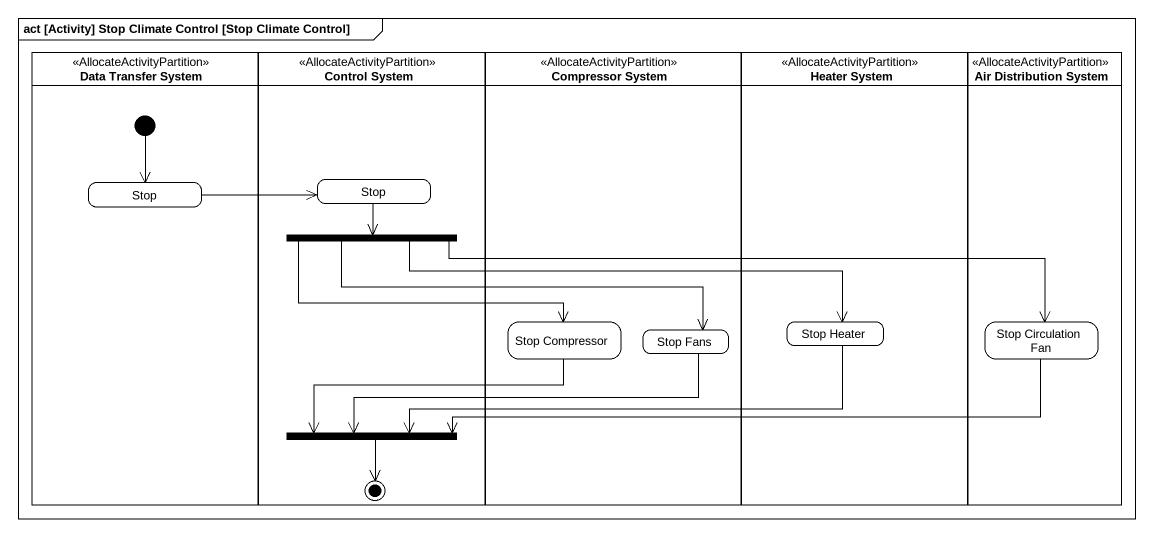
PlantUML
@startuml
mainframe act [Activity] Stop Climate Control [Stop Climate Control]
hide empty description
state "Data Transfer System" as Data_Transfer_System <<AllocateActivityPartition>> {
  state "Stop" as Stop_
  [*] --> Stop_
}
state "Control System" as Control_System <<AllocateActivityPartition>> {
  state "Stop" as Stop__2
  state fork1 <<fork>>
  state fork2 <<join>>
  fork2 --> [*]
}
state "Compressor System" as Compressor_System <<AllocateActivityPartition>> {
  state "Stop Compressor" as Stop_Compressor
  state "Stop Fans" as Stop_Fans
}
state "Heater System" as Heater_System <<AllocateActivityPartition>> {
  state "Stop Heater" as Stop_Heater
}
state "Air Distribution System" as Air_Distribution_System <<AllocateActivityPartition>> {
  state "Stop Circulation Fan" as Stop_Circulation_Fan
}
Stop_ -right-> Stop__2
Stop__2 --> fork1
fork1 -right-> Stop_Compressor
fork1 -right-> Stop_Fans
fork1 -right-> Stop_Heater
fork1 -right-> Stop_Circulation_Fan
Stop_Compressor -left-> fork2
Stop_Fans -left-> fork2
Stop_Heater -left-> fork2
Stop_Circulation_Fan -left-> fork2
@enduml
